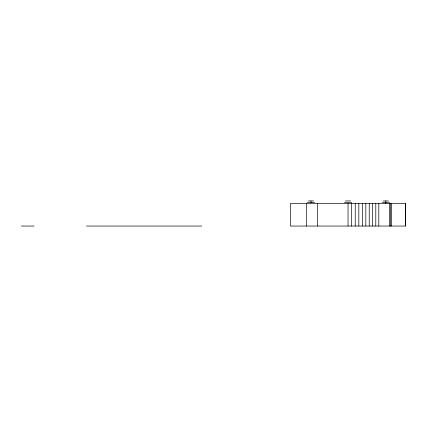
<?xml version="1.0" encoding="UTF-8"?>
<svg xmlns="http://www.w3.org/2000/svg" width="427" height="427" viewBox="0 0 427 427"><rect width="100%" height="100%" fill="white"/><g stroke="black" fill="none" stroke-linecap="round" stroke-linejoin="round"><path stroke-width="0.64" d="M308.401 200.952L313.626 200.952M345.416 200.952L350.636 200.952M383.216 200.952L388.442 200.952M307.301 202.489L314.726 202.489M344.311 202.489L351.741 202.489M382.117 202.489L389.541 202.489M21.35 226.048L34.139 226.048M86.441 226.048L201.688 226.048M405.538 203.514L405.538 226.048M391.548 203.514L391.548 226.048M390.363 203.514L390.363 226.048M389.579 203.514L389.579 226.048M385.827 200.952L385.827 203.514M378.818 203.514L378.818 226.048M375.787 203.514L375.787 226.048M372.563 203.514L372.563 226.048M369.238 203.514L369.238 226.048M365.832 203.514L365.832 226.048M362.358 203.514L362.358 226.048M358.824 203.514L358.824 226.048M355.248 203.514L355.248 226.048M351.645 203.514L351.645 226.048M348.026 203.514L348.026 226.048M317.555 203.514L317.555 226.048M311.011 200.952L311.011 202.489M306.687 203.514L306.687 226.048M405.65 203.514L290.403 203.514L290.403 226.048L405.65 226.048L405.65 203.514"/></g></svg>
